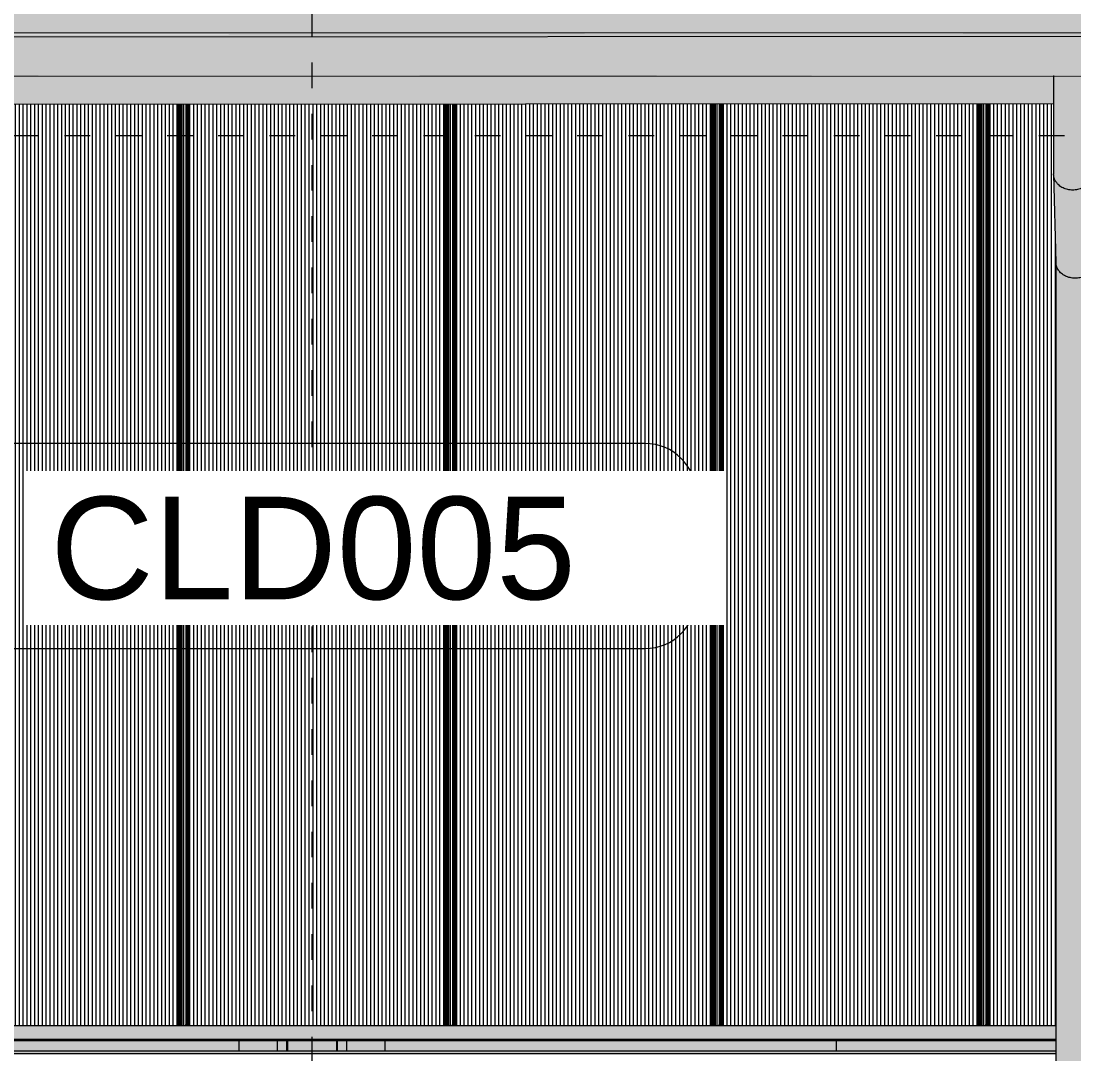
# Model space of a CAD drawing. Header units: metres. Extents: x -2362 to -2010, y -1 to 30.
# Drawn here: x -2185.15 to -2181.043, y 11.658 to 15.686 of the extents above; entities that cross this region are included whole.
import ezdxf

# ---------------------------------------------------------------- set-up
doc = ezdxf.new("R2010")
doc.units = ezdxf.units.M
doc.linetypes.add('AEC_Center', pattern=[0.024, 0.012, -0.004, 0.004, -0.004])
doc.linetypes.add('Grid Line', pattern=[0.021, 0.012, -0.003, 0.003, -0.003])
for name, color, linetype, lineweight in [('A-FLOR-LEVL', 51, 'Continuous', 5), ('A-GENM', 13, 'Continuous', 5), ('A-GLAZ-CURT', 52, 'Continuous', 5), ('A-GLAZ-CWMG', 51, 'Continuous', 5), ('A-ROOF', 132, 'Continuous', 5), ('A-WALL', 113, 'Continuous', 5), ('A-WALL-IDEN', 211, 'Continuous', 5), ('P-SANR-FIXT', 6, 'Continuous', 5), ('S-BEAM', 12, 'Continuous', 5), ('S-COLS', 52, 'Continuous', 5), ('S-GRID', 1, 'Continuous', 5)]:
    doc.layers.add(name, color=color, linetype=linetype, lineweight=lineweight)
doc.styles.add('Arial_2', font='arial.ttf', dxfattribs={"height": 0.4})

# ---------------------------------------------------------------- blocks, each defined once
blk = doc.blocks.new('SHS-Square Hollow Section-Column - 200x200xSHS-2929163-SOUTH EAST - PART A')
at = {"layer": 'S-COLS'}
for points in [[(-943.3497, 11.6705), (-943.3461, 11.6705), (-943.3481, 11.7105), (-943.3511, 11.7105), (-943.3505, 11.6705)], [(-943.1511, 11.6705), (-943.1524, 11.7105), (-943.1561, 11.7105), (-943.1544, 11.6705), (-943.1518, 11.6705)]]:
    blk.add_hatch(color=256, dxfattribs=at).paths.add_polyline_path(points)
for p, q in [((-943.3511, 11.7105), (-943.3511, 11.6705)), ((-943.1511, 11.6705), (-943.1511, 11.7105))]:
    blk.add_line(p, q, dxfattribs=at)
blk = doc.blocks.new('Mechanical - Condensers - Mechanical - Condensers-1249279-SOUTH EAST - PART A')
at = {"layer": 'A-GENM'}
blk.add_hatch(color=256, dxfattribs=at).paths.add_polyline_path([(-941.1773, 11.6705), (-941.1066, 11.6705), (-941.1066, 11.7105), (-941.2066, 11.7105), (-941.2066, 11.6705), (-941.1816, 11.6705)])
h = blk.add_hatch(color=256, dxfattribs=at)
h.paths.add_polyline_path([(-940.5839, 11.6705), (-940.3501, 11.6705), (-940.3501, 11.7105), (-941.1066, 11.7105), (-941.1066, 11.6705), (-940.6315, 11.6705)])
h.paths.add_polyline_path([(-940.1066, 11.6705), (-940.1066, 11.7105), (-940.2001, 11.7105), (-940.2001, 11.6705)])
blk.add_line((-941.2066, 11.7105), (-941.2066, 11.6705), dxfattribs=at)
blk = doc.blocks.new('Downpipe - L Spreader - Default-V76-SOUTH EAST - PART A')
at = {"layer": 'P-SANR-FIXT'}
for points in [[(-940.2847, 15.0271), (-940.2653, 15.0292), (-940.2471, 15.0355), (-940.2315, 15.0455), (-940.2196, 15.0585), (-940.212, 15.0737), (-940.2093, 15.09), (-940.2093, 15.473), (-940.3593, 15.473), (-940.3593, 15.09), (-940.3569, 15.0737), (-940.3495, 15.0585), (-940.3376, 15.0455), (-940.3221, 15.0355), (-940.3041, 15.0292)], [(-940.2755, 14.6832), (-940.256, 14.6854), (-940.2379, 14.6917), (-940.2176, 14.7068), (-940.2103, 14.7147), (-940.2027, 14.7299), (-940.2002, 14.7485), (-940.2093, 15.09), (-940.212, 15.0737), (-940.2196, 15.0585), (-940.2315, 15.0455), (-940.2471, 15.0355), (-940.2653, 15.0292), (-940.2847, 15.0271), (-940.3041, 15.0292), (-940.3221, 15.0355), (-940.3397, 15.0478), (-940.3495, 15.0585), (-940.3569, 15.0737), (-940.3589, 15.0737), (-940.3476, 14.7299), (-940.3376, 14.7118), (-940.3221, 14.6976), (-940.3041, 14.6886), (-940.2948, 14.6854)], [(-940.2755, 11.5021), (-940.2103, 11.504), (-940.2001, 11.506), (-940.2001, 14.7462), (-940.2059, 14.7236), (-940.212, 14.7129), (-940.2223, 14.7017), (-940.2471, 14.6885), (-940.2653, 14.6844), (-940.2847, 14.6843), (-940.3041, 14.6886), (-940.3129, 14.6917), (-940.3284, 14.7017), (-940.3402, 14.7147), (-940.3476, 14.7299), (-940.3501, 14.7462), (-940.3501, 11.506), (-940.3402, 11.504), (-940.2948, 11.5022)]]:
    blk.add_hatch(color=256, dxfattribs=at).paths.add_polyline_path(points)
for p, q in [((-940.3593, 15.4737), (-940.3593, 15.0897)), ((-940.2093, 15.0903), (-940.2093, 15.4737)), ((-940.3593, 15.0883), (-940.3501, 14.7445)), ((-940.2001, 14.7479), (-940.2093, 15.0917)), ((-940.3501, 14.7459), (-940.3501, 11.5037)), ((-940.2001, 11.5037), (-940.2001, 14.7465))]:
    blk.add_line(p, q, dxfattribs=at)
for points in [[(-940.2093, 15.09), (-940.2093, 15.0873), (-940.2098, 15.0818), (-940.2118, 15.0737), (-940.215, 15.0658), (-940.2186, 15.0597), (-940.2221, 15.055), (-940.226, 15.0505), (-940.2314, 15.0454), (-940.2388, 15.0399), (-940.247, 15.0353), (-940.2559, 15.0317), (-940.2683, 15.0282), (-940.2847, 15.0263), (-940.3043, 15.0285), (-940.3195, 15.0338), (-940.3304, 15.0399), (-940.3378, 15.0454), (-940.3431, 15.0505), (-940.3469, 15.055), (-940.3504, 15.0597), (-940.354, 15.0658), (-940.3571, 15.0737), (-940.3589, 15.0818), (-940.3593, 15.0873), (-940.3593, 15.09)], [(-940.2001, 14.7462), (-940.2001, 14.7434), (-940.2006, 14.7378), (-940.2025, 14.7299), (-940.2057, 14.722), (-940.2094, 14.7158), (-940.2129, 14.7112), (-940.2167, 14.7067), (-940.2222, 14.7015), (-940.2296, 14.6961), (-940.2378, 14.6915), (-940.2466, 14.6879), (-940.2591, 14.6843), (-940.2755, 14.6825), (-940.2951, 14.6847), (-940.3103, 14.69), (-940.3212, 14.6961), (-940.3285, 14.7015), (-940.3339, 14.7067), (-940.3377, 14.7112), (-940.3411, 14.7158), (-940.3447, 14.722), (-940.3478, 14.7299), (-940.3497, 14.7378), (-940.3501, 14.7434), (-940.3501, 14.7462)]]:
    blk.add_open_spline(points, degree=3, knots=[0, 0, 0, 0, 0.041667, 0.083333, 0.125, 0.166667, 0.1875, 0.208333, 0.25, 0.291667, 0.333333, 0.375, 0.416667, 0.5, 0.583333, 0.666667, 0.708333, 0.75, 0.791667, 0.8125, 0.833333, 0.875, 0.916667, 0.958333, 1, 1, 1, 1], dxfattribs=at)
blk.add_open_spline([(-940.2001, 14.7479), (-940.2001, 14.7474), (-940.2001, 14.7469), (-940.2001, 14.7465)], degree=3, dxfattribs=at)
blk = doc.blocks.new('Downpipe - L Spreader - Default-V97-SOUTH EAST - PART A')
at = {"layer": 'P-SANR-FIXT'}
blk.add_hatch(color=256, dxfattribs=at).paths.add_polyline_path([(-943.1161, 11.6705), (-942.9661, 11.6705), (-942.967, 11.7105), (-943.1161, 11.7105)])
for p, q in [((-943.1161, 11.7105), (-943.1161, 11.6705)), ((-942.9661, 11.6705), (-942.9661, 11.7105))]:
    blk.add_line(p, q, dxfattribs=at)
blk = doc.blocks.new('Downpipe - L Spreader - Default-V98-SOUTH EAST - PART A')
at = {"layer": 'P-SANR-FIXT'}
blk.add_hatch(color=256, dxfattribs=at).paths.add_polyline_path([(-943.5217, 11.6705), (-943.3861, 11.6705), (-943.387, 11.7105), (-943.5361, 11.7105), (-943.5351, 11.6705), (-943.526, 11.6705)])
for p, q in [((-943.5361, 11.7105), (-943.5361, 11.6705)), ((-943.3861, 11.6705), (-943.3861, 11.7105))]:
    blk.add_line(p, q, dxfattribs=at)
blk = doc.blocks.new('Structural Framing 11 - Structural Framing 1-1640090-SOUTH EAST - PART A')
at = {"layer": 'S-BEAM'}
for points in [[(-943.3461, 11.7105), (-943.3461, 11.6705), (-943.3461, 11.6705)], [(-943.2703, 11.6705), (-943.1561, 11.6705), (-943.1561, 11.7105), (-943.3461, 11.7105), (-943.3461, 11.6705)]]:
    blk.add_hatch(color=256, dxfattribs=at).paths.add_polyline_path(points)
for p, q in [((-943.3461, 11.7105), (-943.3461, 11.6705)), ((-943.1561, 11.7105), (-943.1561, 11.6705))]:
    blk.add_line(p, q, dxfattribs=at)
blk = doc.blocks.new('MulticellPanel_Polycarbonate_Danpal_1040w - Pearl Green-3406553-SOUTH EAST - PART A')
at = {"layer": 'A-GLAZ-CURT'}
h = blk.add_hatch(dxfattribs=at)
h.set_pattern_fill('FP_92', color=256, style=0, pattern_type=2)
h.set_pattern_definition([(90, (-940.721, 11.724), (-0.015, 9e-19), [])])
h.paths.add_polyline_path([(-939.6048, 11.7694), (-939.5915, 11.7694), (-939.5915, 15.3633), (-939.5981, 15.3633), (-939.6001, 11.7705), (-939.6052, 11.7705), (-939.607, 15.3633), (-939.6097, 15.3633), (-939.6097, 11.7705), (-939.6157, 11.7705), (-939.6157, 15.3633), (-940.2093, 15.363), (-940.2085, 15.0585), (-940.2001, 14.7147), (-940.2001, 11.7694), (-939.6052, 11.7694)])
h.paths.add_polyline_path([(-940.6082, 11.7694), (-940.3501, 11.7694), (-940.3501, 14.7462), (-940.3593, 15.1641), (-940.3593, 15.3629), (-940.6074, 15.3628), (-940.6082, 11.7705), (-940.6133, 11.7705), (-940.6133, 15.3628), (-940.6179, 15.3628), (-940.6193, 11.7705), (-940.625, 11.7705), (-940.625, 15.3628), (-940.6315, 15.3628), (-940.6315, 11.7694), (-940.6133, 11.7694)])
for p, q in [((-940.6315, 11.7694), (-940.6315, 15.3628)), ((-939.5915, 11.7694), (-939.5915, 15.3633))]:
    blk.add_line(p, q, dxfattribs=at)
blk = doc.blocks.new('MulticellPanel_Polycarbonate_Danpal_1040w - Pearl Green-V130-SOUTH EAST - PART A')
at = {"layer": 'A-GLAZ-CURT'}
h = blk.add_hatch(dxfattribs=at)
h.set_pattern_fill('FP_93', color=256, style=0, pattern_type=2)
h.set_pattern_definition([(90, (-941.761, 11.724), (-0.015, 9e-19), [])])
h.paths.add_polyline_path([(-940.6553, 11.7694), (-940.6315, 11.7694), (-940.6315, 15.3628), (-940.6381, 15.3628), (-940.6401, 11.7705), (-940.6452, 11.7705), (-940.6452, 15.3628), (-940.6497, 15.3628), (-940.6497, 11.7705), (-940.6557, 11.7705), (-940.6557, 15.3628), (-941.6474, 15.3624), (-941.6482, 11.7705), (-941.6533, 11.7705), (-941.6533, 15.3624), (-941.6579, 15.3624), (-941.6593, 11.7705), (-941.665, 11.7705), (-941.665, 15.3624), (-941.6715, 15.3624), (-941.6715, 11.7694), (-940.6555, 11.7694)])
for p, q in [((-941.6715, 11.7694), (-941.6715, 15.3624)), ((-940.6315, 11.7694), (-940.6315, 15.3628))]:
    blk.add_line(p, q, dxfattribs=at)
blk = doc.blocks.new('MulticellPanel_Polycarbonate_Danpal_1040w - Pearl Green-V131-SOUTH EAST - PART A')
at = {"layer": 'A-GLAZ-CURT'}
h = blk.add_hatch(dxfattribs=at)
h.set_pattern_fill('FP_94', color=256, style=0, pattern_type=2)
h.set_pattern_definition([(90, (-942.801, 11.724), (-0.015, 9e-19), [])])
h.paths.add_polyline_path([(-941.684, 11.7694), (-941.6715, 11.7694), (-941.6715, 15.3624), (-941.6781, 15.3624), (-941.6801, 11.7705), (-941.6852, 11.7705), (-941.6852, 15.3624), (-941.6897, 15.3624), (-941.6897, 11.7705), (-941.6957, 11.7705), (-941.6957, 15.3624), (-942.6874, 15.3619), (-942.6882, 11.7705), (-942.6933, 11.7705), (-942.6933, 15.3619), (-942.6979, 15.3619), (-942.6993, 11.7705), (-942.705, 11.7705), (-942.705, 15.3619), (-942.7115, 15.3619), (-942.7115, 11.7694), (-941.6842, 11.7694)])
for p, q in [((-942.7115, 11.7694), (-942.7115, 15.3619)), ((-941.6715, 11.7694), (-941.6715, 15.3624))]:
    blk.add_line(p, q, dxfattribs=at)
blk = doc.blocks.new('MulticellPanel_Polycarbonate_Danpal_1040w - Blue-V132-SOUTH EAST - PART A')
at = {"layer": 'A-GLAZ-CURT'}
h = blk.add_hatch(dxfattribs=at)
h.set_pattern_fill('FP_95', color=256, style=0, pattern_type=2)
h.set_pattern_definition([(90, (-943.841, 11.724), (-0.015, 9e-19), [])])
h.paths.add_polyline_path([(-942.7353, 11.7694), (-942.7115, 11.7694), (-942.7115, 15.3619), (-942.7181, 15.3619), (-942.7201, 11.7705), (-942.7252, 11.7705), (-942.7252, 15.3619), (-942.7297, 15.3619), (-942.7297, 11.7705), (-942.7357, 11.7705), (-942.7357, 15.3619), (-943.7274, 15.3615), (-943.7282, 11.7705), (-943.7333, 11.7705), (-943.7333, 15.3615), (-943.7379, 15.3615), (-943.7393, 11.7705), (-943.745, 11.7705), (-943.745, 15.3615), (-943.7515, 15.3615), (-943.7515, 11.7694), (-942.7355, 11.7694)])
for p, q in [((-943.7515, 11.7694), (-943.7515, 15.3615)), ((-942.7115, 11.7694), (-942.7115, 15.3619))]:
    blk.add_line(p, q, dxfattribs=at)
blk = doc.blocks.new('MulticellPanel_Polycarbonate_Danpal_1040w - Blue-V133-SOUTH EAST - PART A')
at = {"layer": 'A-GLAZ-CURT'}
h = blk.add_hatch(dxfattribs=at)
h.set_pattern_fill('FP_96', color=256, style=0, pattern_type=2)
h.set_pattern_definition([(90, (-944.881, 11.724), (-0.015, 9e-19), [])])
h.paths.add_polyline_path([(-943.7645, 11.7694), (-943.7515, 11.7694), (-943.7515, 15.3615), (-943.7581, 15.3615), (-943.7601, 11.7705), (-943.7652, 11.7705), (-943.7652, 15.3615), (-943.7697, 15.3615), (-943.7697, 11.7705), (-943.7757, 11.7705), (-943.7757, 15.3615), (-944.7674, 15.361), (-944.7682, 11.7705), (-944.7733, 11.7705), (-944.7733, 15.361), (-944.7779, 15.361), (-944.7793, 11.7705), (-944.785, 11.7705), (-944.785, 15.361), (-944.7915, 15.361), (-944.7915, 11.7694), (-943.7646, 11.7694)])
for p, q in [((-944.7915, 11.7694), (-944.7915, 15.361)), ((-943.7515, 11.7694), (-943.7515, 15.3615))]:
    blk.add_line(p, q, dxfattribs=at)
blk = doc.blocks.new('Rectangular Mullion - Frame_Framed Facade_Danpal_DPANMF BT1-V166-SOUTH EAST - PART A')
at = {"layer": 'A-GLAZ-CWMG'}
h = blk.add_hatch(color=256, dxfattribs=at)
h.paths.add_polyline_path([(-939.607, 11.716), (-939.5915, 11.716), (-939.5915, 11.7694), (-940.2001, 11.7694), (-940.2001, 11.716), (-940.0954, 11.716)])
h.paths.add_polyline_path([(-940.6315, 11.716), (-940.3501, 11.716), (-940.3501, 11.7694), (-940.6315, 11.7694)])
h = blk.add_hatch(color=256, dxfattribs=at)
h.paths.add_polyline_path([(-939.5915, 11.7105), (-939.5915, 11.716), (-940.2001, 11.716), (-940.2001, 11.7105), (-939.607, 11.7105)])
h.paths.add_polyline_path([(-940.6315, 11.7105), (-940.3501, 11.7105), (-940.3501, 11.716), (-940.6315, 11.716)])
for p, q in [((-940.6315, 11.7694), (-940.3499, 11.7694)), ((-940.2003, 11.7694), (-939.5915, 11.7694)), ((-940.6315, 11.716), (-940.3499, 11.716)), ((-940.6315, 11.7105), (-940.3499, 11.7105)), ((-940.2003, 11.716), (-939.5915, 11.716)), ((-940.2003, 11.7105), (-939.5915, 11.7105))]:
    blk.add_line(p, q, dxfattribs=at)
blk = doc.blocks.new('Rectangular Mullion - Frame_Framed Facade_Danpal_DPANMF BT1-1113569-SOUTH EAST - PART A')
at = {"layer": 'A-GLAZ-CWMG'}
for points in [[(-914.6969, 11.716), (-914.6315, 11.716), (-914.6315, 11.7694), (-915.6715, 11.7694), (-915.6715, 11.716), (-915.1854, 11.716)], [(-914.6315, 11.7105), (-914.6315, 11.716), (-915.6715, 11.716), (-915.6715, 11.7105), (-914.6969, 11.7105)]]:
    blk.add_hatch(color=256, dxfattribs=at).paths.add_polyline_path(points)
for p, q in [((-915.6715, 11.7694), (-914.6315, 11.7694)), ((-915.6715, 11.716), (-914.6315, 11.716)), ((-915.6715, 11.7105), (-914.6315, 11.7105))]:
    blk.add_line(p, q, dxfattribs=at)
blk = doc.blocks.new('Rectangular Mullion - Mullion_FramedFacade_Danpal_DPAEC50-V196-SOUTH EAST - PART A')
at = {"layer": 'A-GLAZ-CWMG'}
for points in [[(-940.6548, 11.7705), (-940.6497, 11.7705), (-940.6497, 15.3628), (-940.6548, 15.3628), (-940.6548, 11.8605)], [(-940.6438, 11.7705), (-940.6401, 11.7705), (-940.6401, 15.3628), (-940.6438, 15.3628), (-940.6438, 11.8605)], [(-940.6229, 11.7705), (-940.6193, 11.7705), (-940.6193, 15.3628), (-940.6229, 15.3628), (-940.6229, 11.8605)], [(-940.6133, 11.7705), (-940.6082, 11.7705), (-940.6082, 15.3628), (-940.6133, 15.3628), (-940.6133, 11.8605)], [(-940.625, 11.7705), (-940.6237, 11.7705), (-940.625, 11.8605)], [(-940.6193, 11.7705), (-940.6183, 11.7705), (-940.6193, 11.8605)], [(-940.6551, 11.7705), (-940.6548, 11.7705), (-940.6553, 11.7705)], [(-940.6399, 11.7705), (-940.6394, 11.7705), (-940.6401, 11.7705)], [(-940.6232, 11.7705), (-940.6229, 11.7705), (-940.6234, 11.7705)], [(-940.608, 11.7705), (-940.6074, 11.7705), (-940.6082, 11.7705)]]:
    blk.add_hatch(color=256, dxfattribs=at).paths.add_polyline_path(points)
for p, q in [((-940.6548, 15.3628), (-940.6548, 11.7705)), ((-940.6497, 15.3628), (-940.6497, 11.7705)), ((-940.648, 11.7705), (-940.648, 15.3628)), ((-940.6448, 15.3628), (-940.6448, 11.7705)), ((-940.6438, 15.3628), (-940.6438, 11.7705)), ((-940.6401, 15.3628), (-940.6401, 11.7705)), ((-940.6394, 15.3628), (-940.6394, 11.7705)), ((-940.6237, 15.3628), (-940.6237, 11.7705)), ((-940.6229, 15.3628), (-940.6229, 11.7705)), ((-940.6193, 15.3628), (-940.6193, 11.7705)), ((-940.6183, 15.3628), (-940.6183, 11.7705)), ((-940.6151, 15.3628), (-940.6151, 11.7705)), ((-940.6133, 15.3628), (-940.6133, 11.7705)), ((-940.6082, 15.3628), (-940.6082, 11.7705)), ((-940.6072, 11.7705), (-940.6072, 15.3628)), ((-940.6557, 11.7705), (-940.6548, 11.7705)), ((-940.6497, 11.7705), (-940.6548, 11.7705)), ((-940.6452, 11.7705), (-940.6448, 11.7705)), ((-940.6448, 11.7705), (-940.6438, 11.7705)), ((-940.6401, 11.7705), (-940.6438, 11.7705)), ((-940.6401, 11.7705), (-940.6394, 11.7705)), ((-940.6373, 11.7705), (-940.6394, 11.7705)), ((-940.6237, 11.7705), (-940.6258, 11.7705)), ((-940.6237, 11.7705), (-940.6229, 11.7705)), ((-940.6193, 11.7705), (-940.6229, 11.7705)), ((-940.6193, 11.7705), (-940.6183, 11.7705)), ((-940.6183, 11.7705), (-940.6178, 11.7705)), ((-940.6082, 11.7705), (-940.6133, 11.7705)), ((-940.6082, 11.7705), (-940.6074, 11.7705))]:
    blk.add_line(p, q, dxfattribs=at)
for points, knots in [([(-940.6488, 11.7705), (-940.6488, 11.7705), (-940.6491, 11.7705), (-940.6494, 11.7705), (-940.6497, 11.7705)], [0.7083223, 0.7083223, 0.7083223, 0.7083223, 0.75, 1, 1, 1, 1]), ([(-940.6133, 11.7705), (-940.6135, 11.7705), (-940.6137, 11.7705), (-940.6139, 11.7705), (-940.614, 11.7705), (-940.6142, 11.7705), (-940.6142, 11.7705), (-940.6143, 11.7705)], [0, 0, 0, 0, 0.0833333, 0.1666667, 0.2083333, 0.25, 0.2916774, 0.2916774, 0.2916774, 0.2916774])]:
    blk.add_open_spline(points, degree=3, knots=knots, dxfattribs=at)
blk = doc.blocks.new('Rectangular Mullion - Mullion_FramedFacade_Danpal_DPAEC50-V197-SOUTH EAST - PART A')
at = {"layer": 'A-GLAZ-CWMG'}
for points in [[(-941.6948, 11.7705), (-941.6897, 11.7705), (-941.6897, 15.3624), (-941.6948, 15.3624), (-941.6948, 11.8605)], [(-941.6838, 11.7705), (-941.6801, 11.7705), (-941.6801, 15.3624), (-941.6838, 15.3624), (-941.6838, 11.8605)], [(-941.6629, 11.7705), (-941.6593, 11.7705), (-941.6593, 15.3624), (-941.6629, 15.3624), (-941.6629, 11.8605)], [(-941.6533, 11.7705), (-941.6482, 11.7705), (-941.6482, 15.3624), (-941.6533, 15.3624), (-941.6533, 11.8605)], [(-941.665, 11.7705), (-941.6637, 11.7705), (-941.665, 11.8605)], [(-941.6593, 11.7705), (-941.6583, 11.7705), (-941.6593, 11.8605)], [(-941.6951, 11.7705), (-941.6948, 11.7705), (-941.6953, 11.7705)], [(-941.6799, 11.7705), (-941.6794, 11.7705), (-941.6801, 11.7705)], [(-941.6632, 11.7705), (-941.6629, 11.7705), (-941.6634, 11.7705)], [(-941.648, 11.7705), (-941.6474, 11.7705), (-941.6482, 11.7705)]]:
    blk.add_hatch(color=256, dxfattribs=at).paths.add_polyline_path(points)
for p, q in [((-941.6948, 15.3624), (-941.6948, 11.7705)), ((-941.6897, 15.3624), (-941.6897, 11.7705)), ((-941.688, 11.7705), (-941.688, 15.3624)), ((-941.6848, 15.3624), (-941.6848, 11.7705)), ((-941.6838, 15.3624), (-941.6838, 11.7705)), ((-941.6801, 15.3624), (-941.6801, 11.7705)), ((-941.6794, 15.3624), (-941.6794, 11.7705)), ((-941.6637, 15.3624), (-941.6637, 11.7705)), ((-941.6629, 15.3624), (-941.6629, 11.7705)), ((-941.6593, 15.3624), (-941.6593, 11.7705)), ((-941.6583, 15.3624), (-941.6583, 11.7705)), ((-941.6551, 15.3624), (-941.6551, 11.7705)), ((-941.6533, 15.3624), (-941.6533, 11.7705)), ((-941.6482, 15.3624), (-941.6482, 11.7705)), ((-941.6472, 11.7705), (-941.6472, 15.3624)), ((-941.6957, 11.7705), (-941.6948, 11.7705)), ((-941.6897, 11.7705), (-941.6948, 11.7705)), ((-941.6852, 11.7705), (-941.6848, 11.7705)), ((-941.6848, 11.7705), (-941.6838, 11.7705)), ((-941.6801, 11.7705), (-941.6838, 11.7705)), ((-941.6801, 11.7705), (-941.6794, 11.7705)), ((-941.6773, 11.7705), (-941.6794, 11.7705)), ((-941.6637, 11.7705), (-941.6658, 11.7705)), ((-941.6637, 11.7705), (-941.6629, 11.7705)), ((-941.6593, 11.7705), (-941.6629, 11.7705)), ((-941.6593, 11.7705), (-941.6583, 11.7705)), ((-941.6583, 11.7705), (-941.6578, 11.7705)), ((-941.6482, 11.7705), (-941.6533, 11.7705)), ((-941.6482, 11.7705), (-941.6474, 11.7705))]:
    blk.add_line(p, q, dxfattribs=at)
for points, knots in [([(-941.6888, 11.7705), (-941.6888, 11.7705), (-941.6891, 11.7705), (-941.6894, 11.7705), (-941.6897, 11.7705)], [0.7083223, 0.7083223, 0.7083223, 0.7083223, 0.75, 1, 1, 1, 1]), ([(-941.6533, 11.7705), (-941.6535, 11.7705), (-941.6537, 11.7705), (-941.6539, 11.7705), (-941.654, 11.7705), (-941.6542, 11.7705), (-941.6542, 11.7705), (-941.6543, 11.7705)], [0, 0, 0, 0, 0.0833333, 0.1666667, 0.2083333, 0.25, 0.2916774, 0.2916774, 0.2916774, 0.2916774])]:
    blk.add_open_spline(points, degree=3, knots=knots, dxfattribs=at)
blk = doc.blocks.new('Rectangular Mullion - Mullion_FramedFacade_Danpal_DPAEC50-V198-SOUTH EAST - PART A')
at = {"layer": 'A-GLAZ-CWMG'}
for points in [[(-942.7348, 11.7705), (-942.7297, 11.7705), (-942.7297, 15.3619), (-942.7348, 15.3619), (-942.7348, 11.8605)], [(-942.7238, 11.7705), (-942.7201, 11.7705), (-942.7201, 15.3619), (-942.7238, 15.3619), (-942.7238, 11.8605)], [(-942.7029, 11.7705), (-942.6993, 11.7705), (-942.6993, 15.3619), (-942.7029, 15.3619), (-942.7029, 11.8605)], [(-942.6933, 11.7705), (-942.6882, 11.7705), (-942.6882, 15.3619), (-942.6933, 15.3619), (-942.6933, 11.8605)], [(-942.705, 11.7705), (-942.7037, 11.7705), (-942.705, 11.8605)], [(-942.6993, 11.7705), (-942.6983, 11.7705), (-942.6993, 11.8605)], [(-942.7351, 11.7705), (-942.7348, 11.7705), (-942.7353, 11.7705)], [(-942.7199, 11.7705), (-942.7193, 11.7705), (-942.7201, 11.7705)], [(-942.7032, 11.7705), (-942.7029, 11.7705), (-942.7034, 11.7705)], [(-942.688, 11.7705), (-942.6874, 11.7705), (-942.6882, 11.7705)]]:
    blk.add_hatch(color=256, dxfattribs=at).paths.add_polyline_path(points)
for p, q in [((-942.7348, 15.3619), (-942.7348, 11.7705)), ((-942.7297, 15.3619), (-942.7297, 11.7705)), ((-942.728, 11.7705), (-942.728, 15.3619)), ((-942.7248, 15.3619), (-942.7248, 11.7705)), ((-942.7238, 15.3619), (-942.7238, 11.7705)), ((-942.7201, 15.3619), (-942.7201, 11.7705)), ((-942.7193, 15.3619), (-942.7193, 11.7705)), ((-942.7037, 15.3619), (-942.7037, 11.7705)), ((-942.7029, 15.3619), (-942.7029, 11.7705)), ((-942.6993, 15.3619), (-942.6993, 11.7705)), ((-942.6983, 15.3619), (-942.6983, 11.7705)), ((-942.6951, 15.3619), (-942.6951, 11.7705)), ((-942.6933, 15.3619), (-942.6933, 11.7705)), ((-942.6882, 15.3619), (-942.6882, 11.7705)), ((-942.6872, 11.7705), (-942.6872, 15.3619)), ((-942.7357, 11.7705), (-942.7348, 11.7705)), ((-942.7297, 11.7705), (-942.7348, 11.7705)), ((-942.7252, 11.7705), (-942.7248, 11.7705)), ((-942.7248, 11.7705), (-942.7238, 11.7705)), ((-942.7201, 11.7705), (-942.7238, 11.7705)), ((-942.7201, 11.7705), (-942.7193, 11.7705)), ((-942.7173, 11.7705), (-942.7193, 11.7705)), ((-942.7037, 11.7705), (-942.7058, 11.7705)), ((-942.7037, 11.7705), (-942.7029, 11.7705)), ((-942.6993, 11.7705), (-942.7029, 11.7705)), ((-942.6993, 11.7705), (-942.6983, 11.7705)), ((-942.6983, 11.7705), (-942.6978, 11.7705)), ((-942.6882, 11.7705), (-942.6933, 11.7705)), ((-942.6882, 11.7705), (-942.6874, 11.7705))]:
    blk.add_line(p, q, dxfattribs=at)
for points, knots in [([(-942.7288, 11.7705), (-942.7288, 11.7705), (-942.7291, 11.7705), (-942.7294, 11.7705), (-942.7297, 11.7705)], [0.7083223, 0.7083223, 0.7083223, 0.7083223, 0.75, 1, 1, 1, 1]), ([(-942.6933, 11.7705), (-942.6935, 11.7705), (-942.6937, 11.7705), (-942.6939, 11.7705), (-942.694, 11.7705), (-942.6942, 11.7705), (-942.6942, 11.7705), (-942.6943, 11.7705)], [0, 0, 0, 0, 0.0833333, 0.1666667, 0.2083333, 0.25, 0.2916774, 0.2916774, 0.2916774, 0.2916774])]:
    blk.add_open_spline(points, degree=3, knots=knots, dxfattribs=at)
blk = doc.blocks.new('Rectangular Mullion - Mullion_FramedFacade_Danpal_DPAEC50-V199-SOUTH EAST - PART A')
at = {"layer": 'A-GLAZ-CWMG'}
for points in [[(-943.7748, 11.7705), (-943.7697, 11.7705), (-943.7697, 15.3615), (-943.7748, 15.3615), (-943.7748, 11.8605)], [(-943.7638, 11.7705), (-943.7601, 11.7705), (-943.7601, 15.3615), (-943.7638, 15.3615), (-943.7638, 11.8605)], [(-943.7429, 11.7705), (-943.7393, 11.7705), (-943.7393, 15.3615), (-943.7429, 15.3615), (-943.7429, 11.8605)], [(-943.7333, 11.7705), (-943.7282, 11.7705), (-943.7282, 15.3615), (-943.7333, 15.3615), (-943.7333, 11.8605)], [(-943.745, 11.7705), (-943.7437, 11.7705), (-943.745, 11.8605)], [(-943.7393, 11.7705), (-943.7383, 11.7705), (-943.7393, 11.8605)], [(-943.7383, 11.7705), (-943.7379, 11.7705), (-943.7383, 11.8605)], [(-943.7751, 11.7705), (-943.7748, 11.7705), (-943.7753, 11.7705)], [(-943.7599, 11.7705), (-943.7593, 11.7705), (-943.7601, 11.7705)], [(-943.7432, 11.7705), (-943.7429, 11.7705), (-943.7434, 11.7705)], [(-943.728, 11.7705), (-943.7274, 11.7705), (-943.7282, 11.7705)]]:
    blk.add_hatch(color=256, dxfattribs=at).paths.add_polyline_path(points)
for p, q in [((-943.7748, 15.3615), (-943.7748, 11.7705)), ((-943.7697, 15.3615), (-943.7697, 11.7705)), ((-943.768, 11.7705), (-943.768, 15.3615)), ((-943.7648, 15.3615), (-943.7648, 11.7705)), ((-943.7638, 15.3615), (-943.7638, 11.7705)), ((-943.7601, 15.3615), (-943.7601, 11.7705)), ((-943.7593, 15.3615), (-943.7593, 11.7705)), ((-943.7437, 15.3615), (-943.7437, 11.7705)), ((-943.7429, 15.3615), (-943.7429, 11.7705)), ((-943.7393, 15.3615), (-943.7393, 11.7705)), ((-943.7383, 15.3615), (-943.7383, 11.7705)), ((-943.7351, 15.3615), (-943.7351, 11.7705)), ((-943.7333, 15.3615), (-943.7333, 11.7705)), ((-943.7282, 15.3615), (-943.7282, 11.7705)), ((-943.7272, 11.7705), (-943.7272, 15.3615)), ((-943.7757, 11.7705), (-943.7748, 11.7705)), ((-943.7697, 11.7705), (-943.7748, 11.7705)), ((-943.7652, 11.7705), (-943.7648, 11.7705)), ((-943.7648, 11.7705), (-943.7638, 11.7705)), ((-943.7601, 11.7705), (-943.7638, 11.7705)), ((-943.7601, 11.7705), (-943.7593, 11.7705)), ((-943.7587, 11.7705), (-943.7593, 11.7705)), ((-943.7437, 11.7705), (-943.7458, 11.7705)), ((-943.7437, 11.7705), (-943.7429, 11.7705)), ((-943.7393, 11.7705), (-943.7429, 11.7705)), ((-943.7393, 11.7705), (-943.7383, 11.7705)), ((-943.7383, 11.7705), (-943.7378, 11.7705)), ((-943.7282, 11.7705), (-943.7333, 11.7705)), ((-943.7282, 11.7705), (-943.7274, 11.7705))]:
    blk.add_line(p, q, dxfattribs=at)
for points, knots in [([(-943.7688, 11.7705), (-943.7688, 11.7705), (-943.7691, 11.7705), (-943.7694, 11.7705), (-943.7697, 11.7705)], [0.7083223, 0.7083223, 0.7083223, 0.7083223, 0.75, 1, 1, 1, 1]), ([(-943.7333, 11.7705), (-943.7335, 11.7705), (-943.7337, 11.7705), (-943.7339, 11.7705), (-943.734, 11.7705), (-943.7342, 11.7705), (-943.7342, 11.7705), (-943.7343, 11.7705)], [0, 0, 0, 0, 0.0833333, 0.1666667, 0.2083333, 0.25, 0.2916774, 0.2916774, 0.2916774, 0.2916774])]:
    blk.add_open_spline(points, degree=3, knots=knots, dxfattribs=at)
blk = doc.blocks.new('Roofs 1 - Roofs 1-2640243-SOUTH EAST - PART A')
at = {"layer": 'A-ROOF'}
for points in [[(-973.4462, 15.6229), (-913.5314, 15.6487), (-913.5314, 15.6523), (-973.4464, 15.6265)], [(-973.4462, 15.6113), (-913.5314, 15.6383), (-913.5314, 15.6487), (-973.4462, 15.6215), (-973.4462, 15.6124)], [(-973.4471, 15.4613), (-930.9924, 15.4796), (-930.9761, 15.485), (-930.9567, 15.4872), (-930.9373, 15.4853), (-930.9192, 15.4796), (-926.9714, 15.4813), (-926.9654, 15.49), (-926.8335, 15.49), (-926.828, 15.4814), (-922.8274, 15.4831), (-922.8274, 15.49), (-922.6774, 15.49), (-922.6774, 15.4832), (-918.6075, 15.4849), (-918.6075, 15.49), (-918.4575, 15.49), (-918.4575, 15.485), (-914.4256, 15.4867), (-914.4256, 15.49), (-914.2756, 15.49), (-914.2756, 15.4868), (-913.5314, 15.4871), (-913.5314, 15.6371), (-973.4462, 15.6113), (-973.4463, 15.6046)]]:
    blk.add_hatch(color=256, dxfattribs=at).paths.add_polyline_path(points)
h = blk.add_hatch(color=256, dxfattribs=at)
h.paths.add_polyline_path([(-973.4471, 15.4587), (-930.9941, 15.4791), (-930.9932, 15.4796), (-973.4471, 15.459)])
h.paths.add_polyline_path([(-930.9092, 15.477), (-926.9721, 15.4802), (-926.9729, 15.4813), (-930.9127, 15.4773), (-930.9102, 15.4771)])
h.paths.add_polyline_path([(-926.8272, 15.4788), (-922.8274, 15.4819), (-922.8274, 15.4831), (-926.8276, 15.4791), (-926.8273, 15.4789)])
h.paths.add_polyline_path([(-922.6774, 15.4806), (-918.6075, 15.4836), (-918.6075, 15.4849), (-922.6774, 15.4809), (-922.6774, 15.4806)])
h.paths.add_polyline_path([(-918.4575, 15.4824), (-914.4256, 15.4853), (-914.4256, 15.4867), (-918.4575, 15.4827), (-918.4575, 15.4824)])
h.paths.add_polyline_path([(-914.2756, 15.4842), (-913.5314, 15.4857), (-913.5314, 15.4871), (-914.2756, 15.4845), (-914.2756, 15.4842)])
for p, q in [((-913.5314, 15.6523), (-973.4464, 15.6265)), ((-913.5314, 15.6371), (-973.4462, 15.6113)), ((-973.4471, 15.4587), (-926.9654, 15.4787))]:
    blk.add_line(p, q, dxfattribs=at)
blk = doc.blocks.new('Structural Framing 61 - Structural Framing 1-2879215-SOUTH EAST - PART A')
at = {"layer": 'S-BEAM'}
h = blk.add_hatch(color=256, dxfattribs=at)
h.paths.add_polyline_path([(-913.5314, 11.6578), (-913.5314, 11.6705), (-914.2664, 11.6705), (-914.2664, 11.6578), (-913.7201, 11.6578)])
h.paths.add_polyline_path([(-914.4527, 11.6578), (-914.4164, 11.6578), (-914.4164, 11.6705), (-918.4482, 11.6705), (-918.4482, 11.6578), (-914.6969, 11.6578)])
h.paths.add_polyline_path([(-918.8486, 11.6578), (-918.5982, 11.6578), (-918.5982, 11.6705), (-922.6682, 11.6705), (-922.6682, 11.6578), (-919.0928, 11.6578)])
h.paths.add_polyline_path([(-924.2214, 11.6578), (-922.8182, 11.6578), (-922.8182, 11.6705), (-926.8161, 11.6705), (-926.8161, 11.6578), (-924.4656, 11.6578)])
h.paths.add_polyline_path([(-927.152, 11.6578), (-926.9661, 11.6578), (-926.9661, 11.6705), (-930.8721, 11.6705), (-930.8721, 11.6578), (-927.3962, 11.6578)])
h.paths.add_polyline_path([(-931.3037, 11.6578), (-931.0221, 11.6578), (-931.0221, 11.6705), (-934.972, 11.6705), (-934.972, 11.6578), (-932.2805, 11.6578)])
h.paths.add_polyline_path([(-935.2111, 11.6578), (-935.122, 11.6578), (-935.122, 11.6705), (-940.2001, 11.6705), (-940.2001, 11.6578), (-935.4553, 11.6578)])
h.paths.add_polyline_path([(-940.8281, 11.6578), (-940.3501, 11.6578), (-940.3501, 11.6705), (-945.4638, 11.6705), (-945.4638, 11.6578), (-941.0723, 11.6578)])
h.paths.add_polyline_path([(-945.9566, 11.6578), (-945.6138, 11.6578), (-945.6138, 11.6705), (-950.6366, 11.6705), (-950.6366, 11.6578), (-946.4451, 11.6578)])
h.paths.add_polyline_path([(-951.0852, 11.6578), (-950.7866, 11.6578), (-950.7866, 11.6705), (-955.8566, 11.6705), (-955.8566, 11.6578), (-951.3294, 11.6578)])
h.paths.add_polyline_path([(-956.7022, 11.6578), (-956.0066, 11.6578), (-956.0066, 11.6705), (-961.1112, 11.6705), (-961.1112, 11.6578), (-957.1906, 11.6578)])
h.paths.add_polyline_path([(-961.5865, 11.6578), (-961.2612, 11.6578), (-961.2612, 11.6705), (-966.304, 11.6705), (-966.304, 11.6578), (-962.0749, 11.6578)])
h.paths.add_polyline_path([(-966.9593, 11.6578), (-966.454, 11.6578), (-966.454, 11.6705), (-971.3857, 11.6705), (-971.3857, 11.6578), (-967.4477, 11.6578)])
h.paths.add_polyline_path([(-971.8436, 11.6578), (-971.5357, 11.6578), (-971.5357, 11.6705), (-973.0041, 11.6705), (-973.0041, 11.6578), (-972.0878, 11.6578)])
for p, q in [((-945.4639, 11.6705), (-940.35, 11.6705)), ((-940.35, 11.6578), (-945.4639, 11.6578))]:
    blk.add_line(p, q, dxfattribs=at)
blk = doc.blocks.new('Wall Tag - Wall Tag 15W-1077267-SOUTH EAST - PART A')
at = {"layer": 'A-WALL-IDEN'}
for p, q in [((-941.9523, 14.0388), (-944.5523, 14.0388)), ((-944.7523, 13.8388), (-944.7523, 13.4388)), ((-941.7523, 13.4388), (-941.7523, 13.8388)), ((-944.5523, 13.2388), (-941.9523, 13.2388))]:
    blk.add_line(p, q, dxfattribs=at)
for centre, start, end in [((-944.5523, 13.8388), 90, 180), ((-941.9523, 13.8388), 360, 90), ((-944.5523, 13.4388), 180, 270), ((-941.9523, 13.4388), 270, 0)]:
    blk.add_arc(centre, 0.2, start, end, dxfattribs=at)

msp = doc.modelspace()

# ---------------------------------------------------------------- hatches: boundary and pattern name
at = {"layer": 'A-ROOF'}
h = msp.add_hatch(color=256, dxfattribs=at)
h.paths.add_polyline_path([(-2214.21, 15.6372), (-2214.21, 15.6384), (-2214.21, 15.6384)])
h.paths.add_polyline_path([(-2214.2149, 15.3487), (-2186.3764, 15.3607), (-2186.3764, 15.4707), (-2214.2109, 15.4599), (-2214.2099, 15.6265), (-2154.2952, 15.6524), (-2154.2952, 15.7459), (-2214.2149, 15.7201), (-2214.2149, 15.3844)])
h.paths.add_polyline_path([(-2186.2467, 15.3607), (-2181.1231, 15.3629), (-2181.1231, 15.473), (-2186.2467, 15.4707), (-2186.2467, 15.4587)])
h.paths.add_polyline_path([(-2180.9731, 15.363), (-2175.8951, 15.3652), (-2175.8951, 15.4752), (-2180.9731, 15.473), (-2180.9731, 15.4587)])
h.paths.add_polyline_path([(-2175.7451, 15.3653), (-2171.7951, 15.367), (-2171.7951, 15.477), (-2175.7451, 15.4753), (-2175.7451, 15.4587)])
h.paths.add_polyline_path([(-2171.6451, 15.367), (-2167.7391, 15.3687), (-2167.7391, 15.4787), (-2171.6451, 15.477), (-2171.6451, 15.4587)])
h.paths.add_polyline_path([(-2167.5891, 15.3688), (-2163.5912, 15.3705), (-2163.5912, 15.4805), (-2167.5891, 15.4788), (-2167.5891, 15.4587)])
h.paths.add_polyline_path([(-2163.4412, 15.3706), (-2159.3712, 15.3723), (-2159.3712, 15.4823), (-2163.4412, 15.4806), (-2163.4412, 15.4587)])
h.paths.add_polyline_path([(-2159.2212, 15.3724), (-2155.1894, 15.3741), (-2155.1894, 15.4841), (-2159.2212, 15.4824), (-2159.2212, 15.4587)])
h.paths.add_polyline_path([(-2155.0394, 15.3742), (-2154.2952, 15.3745), (-2154.2952, 15.4845), (-2155.0394, 15.4842), (-2155.0394, 15.4587)])
at = {"layer": 'A-WALL'}
h = msp.add_hatch(color=256, dxfattribs=at)
h.paths.add_polyline_path([(-2154.3008, 11.6705), (-2154.2999, 11.6705), (-2154.3008, 11.7105), (-2155.0302, 11.7105), (-2155.0302, 11.6705), (-2154.3086, 11.6705)])
h.paths.add_polyline_path([(-2213.7299, 11.6705), (-2212.2995, 11.6705), (-2212.2995, 11.7105), (-2213.7299, 11.7105)])
h.paths.add_polyline_path([(-2155.2165, 11.6705), (-2155.1802, 11.6705), (-2155.1802, 11.7105), (-2156.9304, 11.7105), (-2156.9304, 11.6705), (-2155.3953, 11.6705)])
h.paths.add_polyline_path([(-2212.1495, 11.6705), (-2207.2178, 11.6705), (-2207.2178, 11.7105), (-2212.1495, 11.7105)])
h.paths.add_polyline_path([(-2158.1304, 11.6705), (-2158.1304, 11.7105), (-2159.212, 11.7105), (-2159.212, 11.6705), (-2158.3913, 11.6705)])
h.paths.add_polyline_path([(-2159.3682, 11.6705), (-2159.362, 11.6705), (-2159.362, 11.7105), (-2163.432, 11.7105), (-2163.432, 11.6705), (-2159.5553, 11.6705)])
h.paths.add_polyline_path([(-2207.0678, 11.6705), (-2206.1177, 11.6705), (-2206.1177, 11.7105), (-2207.0678, 11.7105)])
h.paths.add_polyline_path([(-2204.9177, 11.6705), (-2204.2999, 11.6705), (-2204.2999, 11.7105), (-2204.9177, 11.7105)])
h.paths.add_polyline_path([(-2204.1149, 11.6705), (-2204.1149, 11.7105), (-2204.1499, 11.7105), (-2204.1499, 11.6705)])
h.paths.add_polyline_path([(-2163.7153, 11.6705), (-2163.582, 11.6705), (-2163.582, 11.7105), (-2163.7299, 11.7105), (-2163.7299, 11.6705)])
h.paths.add_polyline_path([(-2203.8799, 11.6705), (-2203.8799, 11.7105), (-2203.9149, 11.7105), (-2203.9149, 11.6705)])
h.paths.add_polyline_path([(-2203.7299, 11.6705), (-2202.0249, 11.6705), (-2202.0249, 11.7105), (-2203.7299, 11.7105)])
h.paths.add_polyline_path([(-2163.8799, 11.6705), (-2163.8799, 11.7105), (-2163.9149, 11.7105), (-2163.9149, 11.6705)])
h.paths.add_polyline_path([(-2164.1149, 11.6705), (-2164.1149, 11.7105), (-2164.1499, 11.7105), (-2164.1499, 11.6705)])
h.paths.add_polyline_path([(-2164.741, 11.6705), (-2164.2999, 11.6705), (-2164.2999, 11.7105), (-2167.5799, 11.7105), (-2167.5799, 11.6705), (-2164.7553, 11.6705)])
h.paths.add_polyline_path([(-2201.875, 11.6705), (-2198.578, 11.6705), (-2198.578, 11.7105), (-2201.875, 11.7105)])
h.paths.add_polyline_path([(-2167.8753, 11.6705), (-2167.7299, 11.6705), (-2167.7299, 11.7105), (-2171.6359, 11.7105), (-2171.6359, 11.6705), (-2167.9158, 11.6705)])
h.paths.add_polyline_path([(-2197.2777, 11.6705), (-2197.2777, 11.7105), (-2197.378, 11.7105), (-2197.378, 11.6705)])
h.paths.add_polyline_path([(-2196.0777, 11.6705), (-2194.2999, 11.6705), (-2194.2999, 11.7105), (-2196.0777, 11.7105)])
h.paths.add_polyline_path([(-2171.8232, 11.6705), (-2171.7859, 11.6705), (-2171.7859, 11.7105), (-2173.7299, 11.7105), (-2173.7299, 11.6705), (-2172.0353, 11.6705)])
h.paths.add_polyline_path([(-2194.1499, 11.6705), (-2194.1149, 11.6705), (-2194.1149, 11.7105), (-2194.1499, 11.7105)])
h.paths.add_polyline_path([(-2193.8799, 11.6705), (-2193.8799, 11.7105), (-2193.9149, 11.7105), (-2193.9149, 11.6705)])
h.paths.add_polyline_path([(-2193.7299, 11.6705), (-2191.5504, 11.6705), (-2191.5504, 11.7105), (-2193.7299, 11.7105)])
h.paths.add_polyline_path([(-2173.9149, 11.6705), (-2173.8799, 11.6705), (-2173.8799, 11.7105), (-2173.9149, 11.7105)])
h.paths.add_polyline_path([(-2174.1153, 11.6705), (-2174.1149, 11.6705), (-2174.1153, 11.7105), (-2174.1499, 11.7105), (-2174.1499, 11.6705)])
h.paths.add_polyline_path([(-2191.4004, 11.6705), (-2188.4377, 11.6705), (-2188.4377, 11.7105), (-2191.4004, 11.7105)])
h.paths.add_polyline_path([(-2174.5096, 11.6705), (-2174.2999, 11.6705), (-2174.2999, 11.7105), (-2175.7358, 11.7105), (-2175.7358, 11.6705), (-2174.998, 11.6705)])
h.paths.add_polyline_path([(-2175.9749, 11.6705), (-2175.8858, 11.6705), (-2175.8858, 11.7105), (-2178.4177, 11.7105), (-2178.4171, 11.6705), (-2176.1953, 11.6705)])
h.paths.add_polyline_path([(-2187.2377, 11.6705), (-2186.3776, 11.6705), (-2186.3776, 11.7105), (-2187.2377, 11.7105)])
h.paths.add_polyline_path([(-2186.2276, 11.6705), (-2184.2999, 11.6705), (-2184.2999, 11.7105), (-2186.2276, 11.7105)])
h.paths.add_polyline_path([(-2179.6177, 11.6705), (-2179.6177, 11.7105), (-2180.7704, 11.7105), (-2180.7704, 11.6705), (-2179.8824, 11.6705)])
h.paths.add_polyline_path([(-2181.9704, 11.6705), (-2181.9704, 11.7105), (-2183.7299, 11.7105), (-2183.7299, 11.6705), (-2182.3245, 11.6705)])
h.paths.add_polyline_path([(-2184.1499, 11.6705), (-2184.1149, 11.6705), (-2184.1149, 11.7105), (-2184.1499, 11.7105)])
h.paths.add_polyline_path([(-2183.9149, 11.6705), (-2183.8799, 11.6705), (-2183.8799, 11.7105), (-2183.9149, 11.7105)])

# ---------------------------------------------------------------- linework, layer by layer
at = {"layer": 'A-FLOR-LEVL', "linetype": 'AEC_Center'}
msp.add_line((-2279.3802, 15.24), (-2142.8048, 15.24), dxfattribs=at)
at = {"layer": 'A-ROOF'}
msp.add_line((-2181.1231, 15.3629), (-2186.247, 15.3607), dxfattribs=at)
at = {"layer": 'S-GRID', "linetype": 'Grid Line'}
msp.add_line((-2184.0149, 0.2247), (-2184.0149, 26.1432), dxfattribs=at)

# ---------------------------------------------------------------- block references
at = {"layer": 'A-GENM'}
msp.add_blockref('Mechanical - Condensers - Mechanical - Condensers-1249279-SOUTH EAST - PART A', (-1240.7638, 0), dxfattribs=at)
at = {"layer": 'A-GLAZ-CURT'}
for name in ['MulticellPanel_Polycarbonate_Danpal_1040w - Blue-V133-SOUTH EAST - PART A', 'MulticellPanel_Polycarbonate_Danpal_1040w - Blue-V132-SOUTH EAST - PART A', 'MulticellPanel_Polycarbonate_Danpal_1040w - Pearl Green-V131-SOUTH EAST - PART A', 'MulticellPanel_Polycarbonate_Danpal_1040w - Pearl Green-V130-SOUTH EAST - PART A', 'MulticellPanel_Polycarbonate_Danpal_1040w - Pearl Green-3406553-SOUTH EAST - PART A']:
    msp.add_blockref(name, (-1240.7638, 0), dxfattribs=at)
at = {"layer": 'A-GLAZ-CWMG'}
for name, p in [('Rectangular Mullion - Mullion_FramedFacade_Danpal_DPAEC50-V199-SOUTH EAST - PART A', (-1240.7638, 0)), ('Rectangular Mullion - Mullion_FramedFacade_Danpal_DPAEC50-V198-SOUTH EAST - PART A', (-1240.7638, 0)), ('Rectangular Mullion - Mullion_FramedFacade_Danpal_DPAEC50-V197-SOUTH EAST - PART A', (-1240.7638, 0)), ('Rectangular Mullion - Mullion_FramedFacade_Danpal_DPAEC50-V196-SOUTH EAST - PART A', (-1240.7638, 0)), ('Rectangular Mullion - Frame_Framed Facade_Danpal_DPANMF BT1-1113569-SOUTH EAST - PART A', (-1269.8838, 0)), ('Rectangular Mullion - Frame_Framed Facade_Danpal_DPANMF BT1-1113569-SOUTH EAST - PART A', (-1268.8438, 0)), ('Rectangular Mullion - Frame_Framed Facade_Danpal_DPANMF BT1-1113569-SOUTH EAST - PART A', (-1267.8038, 0)), ('Rectangular Mullion - Frame_Framed Facade_Danpal_DPANMF BT1-1113569-SOUTH EAST - PART A', (-1266.7638, 0)), ('Rectangular Mullion - Frame_Framed Facade_Danpal_DPANMF BT1-V166-SOUTH EAST - PART A', (-1240.7638, 0))]:
    msp.add_blockref(name, p, dxfattribs=at)
at = {"layer": 'A-ROOF'}
msp.add_blockref('Roofs 1 - Roofs 1-2640243-SOUTH EAST - PART A', (-1240.7638, 0), dxfattribs=at)
at = {"layer": 'A-WALL-IDEN'}
msp.add_blockref('Wall Tag - Wall Tag 15W-1077267-SOUTH EAST - PART A', (-1240.7638, 0), dxfattribs=at)
at = {"layer": 'P-SANR-FIXT'}
for name in ['Downpipe - L Spreader - Default-V76-SOUTH EAST - PART A', 'Downpipe - L Spreader - Default-V98-SOUTH EAST - PART A', 'Downpipe - L Spreader - Default-V97-SOUTH EAST - PART A']:
    msp.add_blockref(name, (-1240.7638, 0), dxfattribs=at)
at = {"layer": 'S-BEAM'}
for name in ['Structural Framing 11 - Structural Framing 1-1640090-SOUTH EAST - PART A', 'Structural Framing 61 - Structural Framing 1-2879215-SOUTH EAST - PART A']:
    msp.add_blockref(name, (-1240.7638, 0), dxfattribs=at)
at = {"layer": 'S-COLS'}
msp.add_blockref('SHS-Square Hollow Section-Column - 200x200xSHS-2929163-SOUTH EAST - PART A', (-1240.7638, 0), dxfattribs=at)

# ---------------------------------------------------------------- next in the draw order: texts
at = {"layer": 'A-WALL-IDEN', "insert": (-2185.0357, 13.8311), "char_height": 0.4, "width": 2.533332, "attachment_point": 1, "style": 'Arial_2', "bg_fill": 3, "box_fill_scale": 1.25, "bg_fill_color": 256, "bg_fill_true_color": 13158600, "bg_fill_transparency": 0}
msp.add_mtext('CLD005', dxfattribs=at)

doc.saveas('drawing.dxf')
